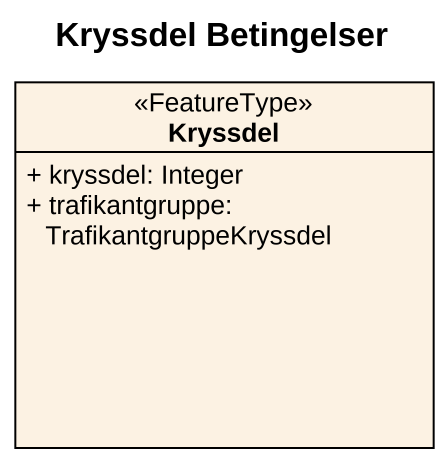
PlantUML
@startuml
title Kryssdel Betingelser
hide circle
hide empty members
skinparam classAttributeIconSize 0
class Kryssdel <<FeatureType>> {
  + kryssdel: Integer
  + trafikantgruppe: TrafikantgruppeKryssdel
}
@enduml
